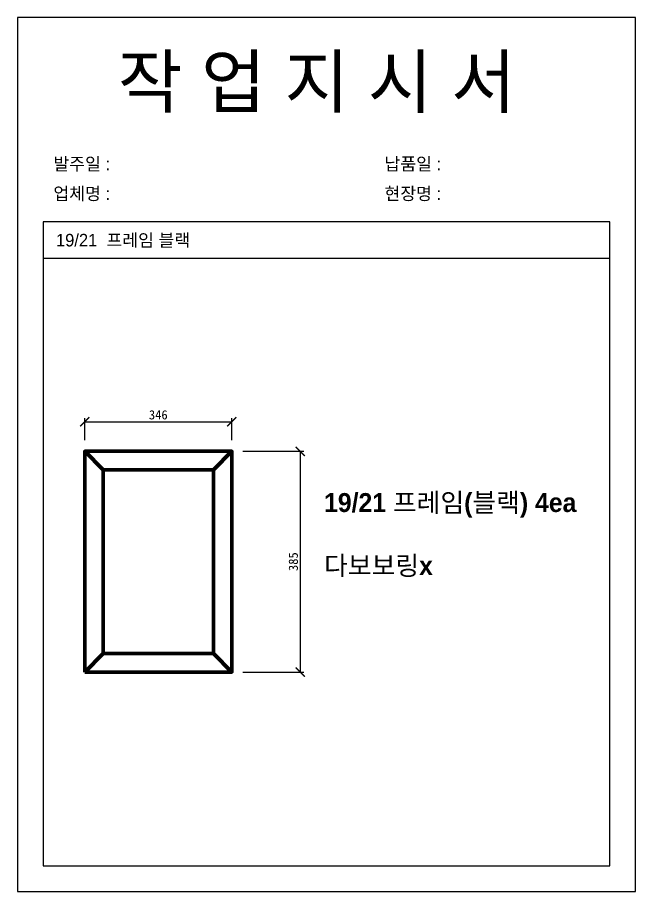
# Model space of a CAD drawing. Header units: millimetres. Extents: x -44117 to 256353, y -2095463 to 65325.
# Drawn here: x 37623 to 39303, y 24995 to 27371 of the extents above; entities that cross this region are included whole.
import ezdxf

# ---------------------------------------------------------------- set-up
doc = ezdxf.new("R2010")
doc.units = ezdxf.units.MM
doc.header["$LTSCALE"] = 10
doc.layers.add('Layer1', color=7, linetype='Continuous', lineweight=70)
doc.dimstyles.new('ISO-25', dxfattribs={"dimtxt": 2.5, "dimasz": 2.5, "dimexe": 1, "dimexo": 1, "dimtad": 1, "dimtxsty": 'Standard', "dimblk": 'ARCHTICK', "dimcen": 2.5, "dimadec": 0, "dimazin": 0, "dimtfac": 1, "dimtmove": 0, "dimatfit": 3, "dimfxl": 0, "dimarcsym": 0})

# ---------------------------------------------------------------- blocks, each defined once
blk = doc.blocks.new('_ArchTick')
at = {"color": 0, "linetype": 'ByBlock', "const_width": 0.15}
blk.add_lwpolyline([(-0.5, -0.5), (0.5, 0.5)], dxfattribs=at)
blk = doc.blocks.new('*D1536')
at = {"color": 0, "lineweight": -2}
for p, q in [((37806, 26221.9), (37806, 26282.2)), ((38206, 26221.9), (38206, 26282.2)), ((37806, 26272.2), (38206, 26272.2))]:
    blk.add_line(p, q, dxfattribs=at)
at = {"layer": 'Defpoints', "color": 0}
for p in [(38206, 26272.2), (37806, 26191.9), (38206, 26191.9)]:
    blk.add_point(p, dxfattribs=at)
at = {"color": 0, "lineweight": -2, "xscale": 25, "yscale": 25, "zscale": 25, "rotation": 180}
blk.add_blockref('_ArchTick', (37806, 26272.2), dxfattribs=at)
at = {"color": 0, "lineweight": -2, "xscale": 25, "yscale": 25, "zscale": 25}
blk.add_blockref('_ArchTick', (38206, 26272.2), dxfattribs=at)
at = {"color": 0, "insert": (38006, 26290.9), "char_height": 25, "attachment_point": 5}
blk.add_mtext('346', dxfattribs=at)
blk = doc.blocks.new('*D1535')
at = {"color": 0, "lineweight": -2}
for p, q in [((38236, 26191.9), (38401.9, 26191.9)), ((38391.9, 26191.9), (38391.9, 25591.9)), ((38236, 25591.9), (38401.9, 25591.9))]:
    blk.add_line(p, q, dxfattribs=at)
at = {"layer": 'Defpoints', "color": 0}
for p in [(38206, 26191.9), (38206, 25591.9), (38391.9, 25591.9)]:
    blk.add_point(p, dxfattribs=at)
at = {"color": 0, "lineweight": -2, "xscale": 25, "yscale": 25, "zscale": 25}
for p, rotation in [((38391.9, 26191.9), 90), ((38391.9, 25591.9), 270)]:
    blk.add_blockref('_ArchTick', p, dxfattribs=dict(at, rotation=rotation))
at = {"color": 0, "insert": (38373.2, 25891.9), "char_height": 25, "attachment_point": 5, "rotation": 90}
blk.add_mtext('385', dxfattribs=at)

msp = doc.modelspace()

# ---------------------------------------------------------------- linework, layer by layer
for p, q in [((39233.29178, 26816.02904), (37693.29178, 26816.02904)), ((39233.29178, 26716.02904), (37693.29178, 26716.02904))]:
    msp.add_line(p, q)
msp.add_lwpolyline([(37623.29178, 24995.19876), (39303.29178, 24995.19876), (39303.29178, 27371.19876), (37623.29178, 27371.19876)], close=True)
msp.add_lwpolyline([(37693.29178, 26816.02904), (37693.29178, 25065.19876), (39233.29178, 25065.19876), (39233.29178, 26816.02904)])
at = {"layer": 'Layer1'}
for p, q in [((37855.9936, 26141.91123), (37805.9936, 26191.91123)), ((38155.9936, 26141.91123), (38205.9936, 26191.91123)), ((37855.9936, 25641.91123), (37805.9936, 25591.91123)), ((38205.9936, 25591.91123), (38155.9936, 25641.91123))]:
    msp.add_line(p, q, dxfattribs=at)
for points in [[(37805.9936, 25591.91123), (38205.9936, 25591.91123), (38205.9936, 26191.91123), (37805.9936, 26191.91123)], [(37855.9936, 25641.91123), (38155.9936, 25641.91123), (38155.9936, 26141.91123), (37855.9936, 26141.91123)]]:
    msp.add_lwpolyline(points, close=True, dxfattribs=at)

# ---------------------------------------------------------------- texts
at = {"attachment_point": 1}
for s, heights, insert, char_height in [('{\\fGulim|b0|i0|c129|p50;작 업 지 시 서}', [-155.84554], (37896.09838, 27267.03625), 140), ('{\\fGulim|b0|i0|c129|p50;발주일 :}', [-38.18216], (37720.88903, 26990.31583), 34.3), ('{\\fGulim|b0|i0|c129|p50;납품일 :}', [-37.67976], (38620.86701, 26990.31583), 34.3), ('{\\fGulim|b0|i0|c129|p50;업체명 : }', [-38.2735], (37720.88903, 26909.65965), 34.3), ('{\\fGulim|b0|i0|c129|p50;현장명 : }', [-38.2735], (38620.86701, 26909.65965), 34.3), ('{\\fGulim|b0|i0|c129|p50;19/21  프레임 블랙}', [-41.60759], (37727.93123, 26782.99355), 34.3), ('{\\fGulim|b1|i0|c129|p50;19/21 프레임(블랙) 4ea\\P\\P다보보링x}', [-234.65556], (38456.74792, 26078.29549), 51.45)]:
    msp.add_mtext_dynamic_manual_height_columns(s, width=3307.3198183, gutter_width=12.5, heights=heights, dxfattribs=dict(at, insert=insert, char_height=char_height))

# ---------------------------------------------------------------- dimensions: what is measured, and where the dimension line sits
dim = msp.add_linear_dim(base=(38205.9936, 26272.17103), p1=(37805.9936, 26191.91123), p2=(38205.9936, 26191.91123), text='346', dimstyle='ISO-25', override={"dimscale": 10, "dimexo": 3})
dim.commit()
dim.dimension.update_dxf_attribs({"geometry": '*D1536', "text_midpoint": (38005.9936, 26290.92103)})
dim = msp.add_linear_dim(base=(38391.9136, 25591.91123), p1=(38205.9936, 26191.91123), p2=(38205.9936, 25591.91123), angle=90, text='385', dimstyle='ISO-25', override={"dimscale": 10, "dimexo": 3})
dim.commit()
dim.dimension.update_dxf_attribs({"geometry": '*D1535', "text_midpoint": (38373.1636, 25891.91123)})

doc.saveas('drawing.dxf')
